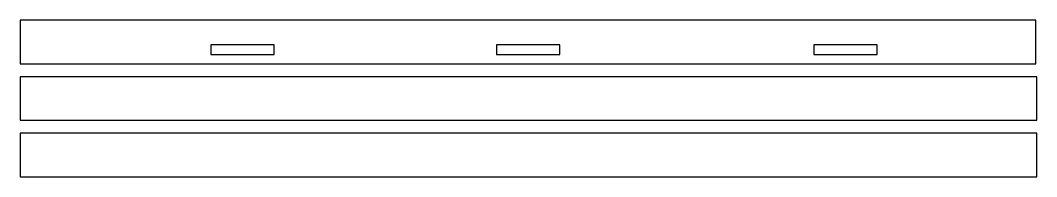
# Model space of a CAD drawing. Header units: millimetres. Extents: x 4 to 324, y 4 to 53.
import ezdxf

# ---------------------------------------------------------------- set-up
doc = ezdxf.new("R2010")
doc.units = ezdxf.units.MM
doc.layers.add('CUT', color=1, linetype='Continuous')

msp = doc.modelspace()

# ---------------------------------------------------------------- linework, layer by layer
at = {"layer": 'CUT'}
for points in [[(324, 39.5), (324, 53.25), (4, 53.25), (4, 39.5)], [(84, 42.5), (84, 45.5), (64, 45.5), (64, 42.5)], [(174, 42.5), (174, 45.5), (154, 45.5), (154, 42.5)], [(274, 42.5), (274, 45.5), (254, 45.5), (254, 42.5)], [(324.25, 21.75), (324.25, 35.5), (4, 35.5), (4, 21.75)], [(324.25, 4), (324.25, 17.75), (4, 17.75), (4, 4)]]:
    msp.add_lwpolyline(points, close=True, dxfattribs=at)

doc.saveas('drawing.dxf')
